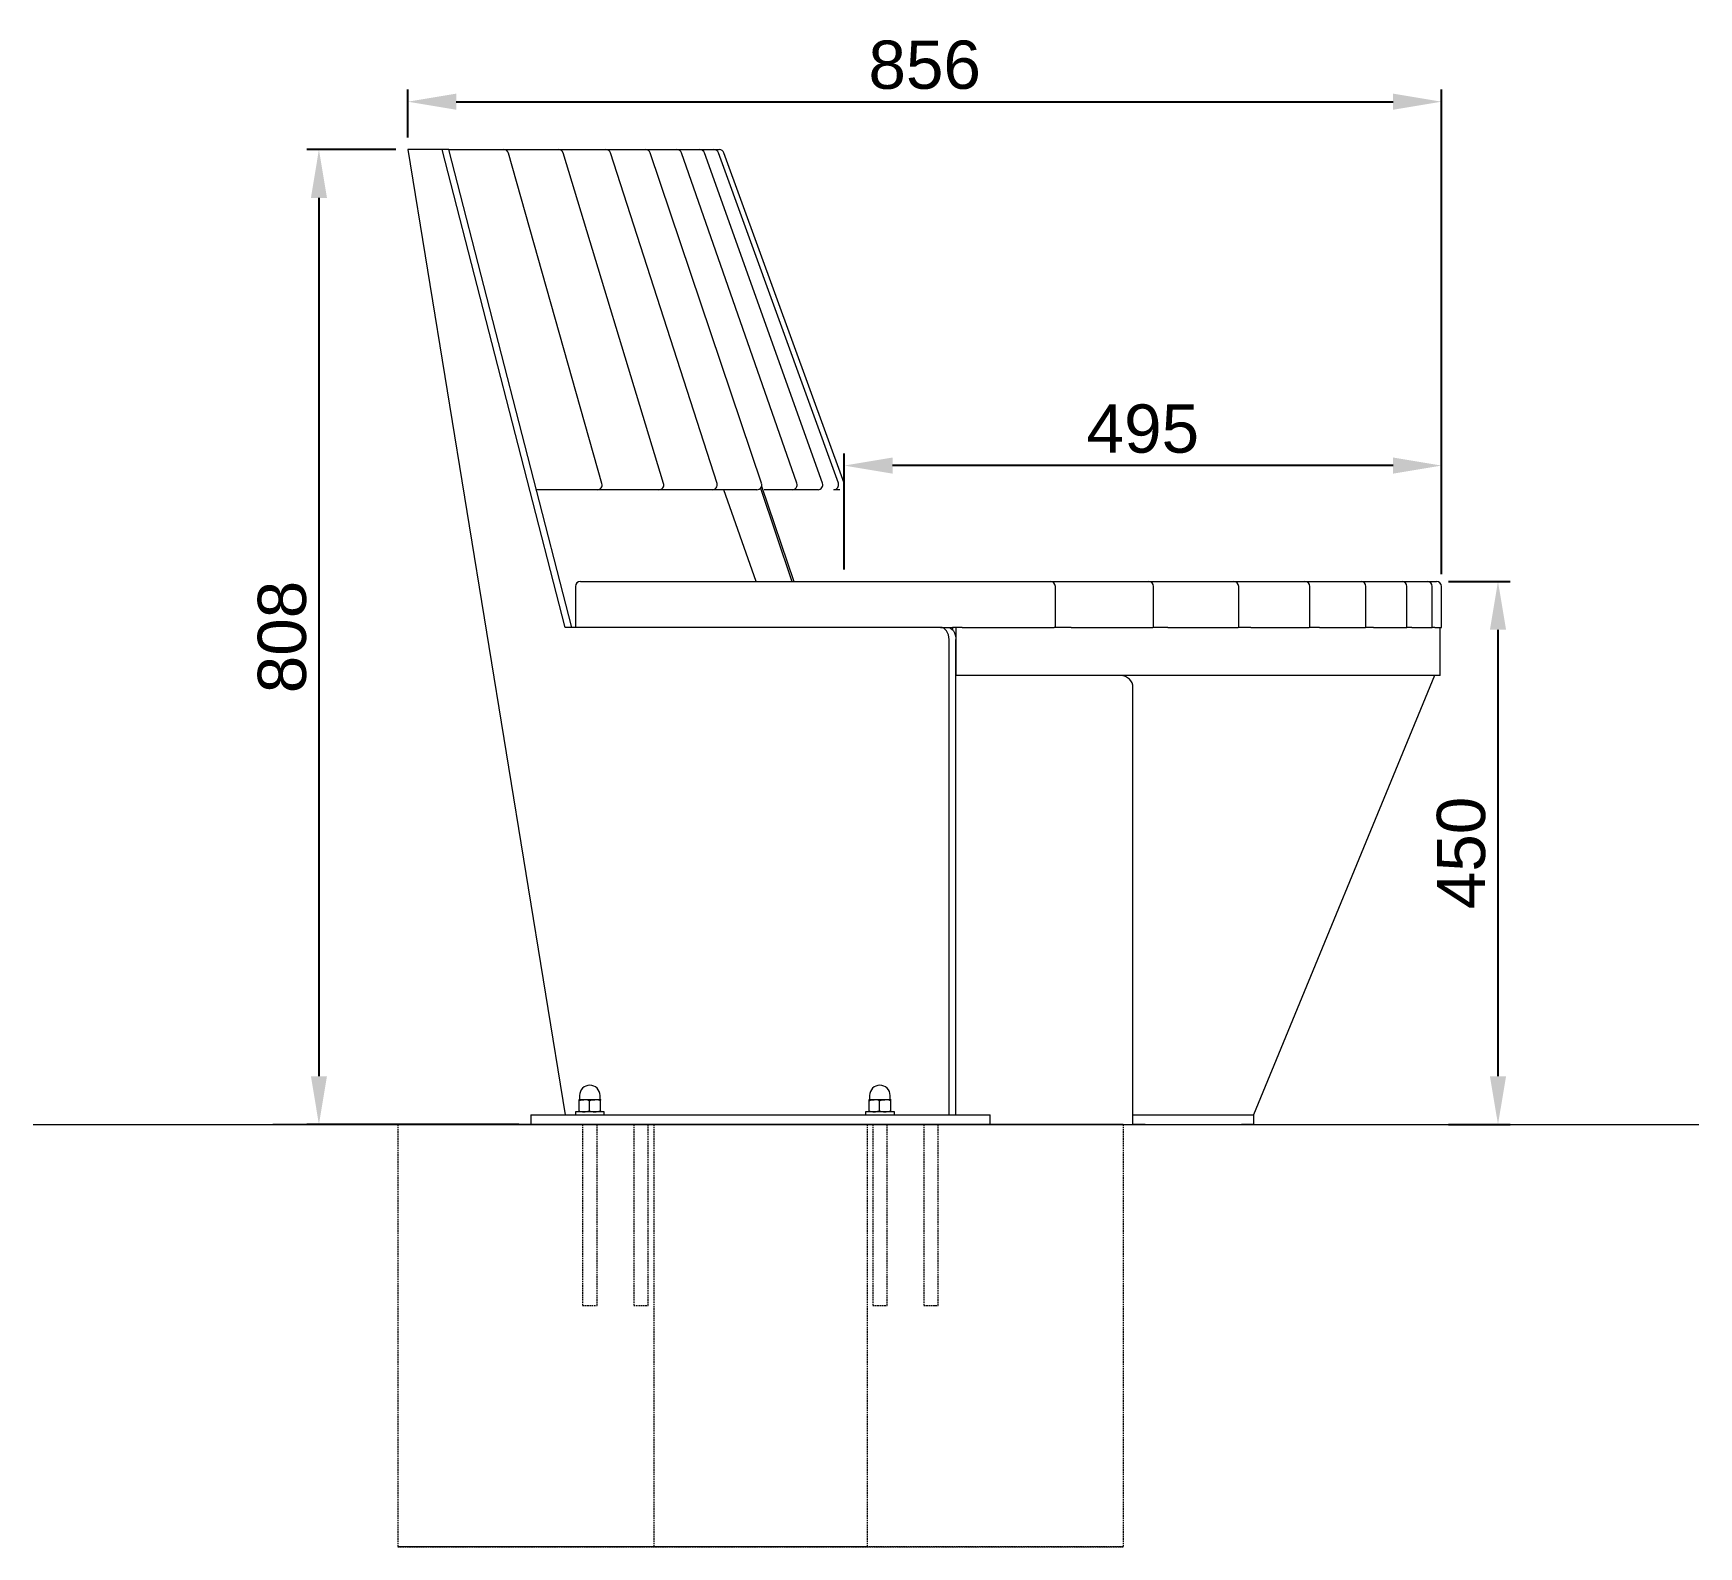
# Model space of a CAD drawing. Header units: millimetres. Extents: x -5641 to -865, y -2247 to 1149.
# Drawn here: x -2245 to -865, y -105 to 1149 of the extents above; entities that cross this region are included whole.
import ezdxf

# ---------------------------------------------------------------- set-up
doc = ezdxf.new("R2010")
doc.units = ezdxf.units.MM
doc.linetypes.add('HIDDEN', pattern=[1.905, 1.27, -0.635])
for name, color, linetype, lineweight in [('ZANO_R', 7, 'Continuous', 0), ('ZANO_R_przerywana', 7, 'HIDDEN', 0), ('ZANO_W', 1, 'Continuous', 0)]:
    doc.layers.add(name, color=color, linetype=linetype, lineweight=lineweight)
doc.styles.get("Standard").update_dxf_attribs({"font": 'ARIALUNI.TTF'})
doc.dimstyles.new('pl i ang', dxfattribs={"dimtxt": 50, "dimasz": 50, "dimexe": 1.25, "dimexo": 0.625, "dimgap": 10, "dimtad": 1, "dimtoh": 1, "dimtxsty": 'Standard', "dimcen": 2.5, "dimclrd": 1, "dimclre": 1, "dimclrt": 1, "dimadec": 0, "dimazin": 0, "dimtfac": 1, "dimtmove": 0, "dimatfit": 3, "dimfxl": 1, "dimarcsym": 1})

# ---------------------------------------------------------------- blocks, each defined once
blk = doc.blocks.new('*D441')
at = {"layer": 'ZANO_W', "color": 1, "lineweight": -2}
for p, q in [((-1945, 1052.6), (-2018.8, 1052.6)), ((-2008.8, 1012.6), (-2008.8, 284.6)), ((-1843.2, 244.6), (-2018.8, 244.6))]:
    blk.add_line(p, q, dxfattribs=at)
at = {"layer": 'ZANO_W', "color": 1}
for points in [[(-2002.1, 1012.6), (-2015.4, 1012.6), (-2008.8, 1052.6)], [(-2015.4, 284.6), (-2002.1, 284.6), (-2008.8, 244.6)]]:
    blk.add_solid(points, dxfattribs=at)
at = {"layer": 'ZANO_W', "color": 1, "insert": (-2039.2, 648.6), "char_height": 40, "attachment_point": 5, "rotation": 90}
blk.add_mtext('808', dxfattribs=at)
blk = doc.blocks.new('*D442')
at = {"layer": 'ZANO_W', "color": 1, "lineweight": -2}
for p, q in [((-1935, 1062.6), (-1935, 1102.3)), ((-1895, 1092.3), (-1118.6, 1092.3)), ((-1078.6, 700.6), (-1078.6, 1102.3))]:
    blk.add_line(p, q, dxfattribs=at)
at = {"layer": 'ZANO_W', "color": 1}
for points in [[(-1895, 1099), (-1895, 1085.6), (-1935, 1092.3)], [(-1118.6, 1085.6), (-1118.6, 1099), (-1078.6, 1092.3)]]:
    blk.add_solid(points, dxfattribs=at)
at = {"layer": 'ZANO_W', "color": 1, "insert": (-1506.8, 1122.7), "char_height": 40, "attachment_point": 5}
blk.add_mtext('856', dxfattribs=at)
blk = doc.blocks.new('*D443')
at = {"layer": 'ZANO_W', "color": 1, "lineweight": -2}
for p, q in [((-1072.6, 694.6), (-1021.7, 694.6)), ((-1031.7, 654.6), (-1031.7, 284.6)), ((-1072.6, 244.6), (-1021.7, 244.6))]:
    blk.add_line(p, q, dxfattribs=at)
at = {"layer": 'ZANO_W', "color": 1}
for points in [[(-1025, 654.6), (-1038.4, 654.6), (-1031.7, 694.6)], [(-1038.4, 284.6), (-1025, 284.6), (-1031.7, 244.6)]]:
    blk.add_solid(points, dxfattribs=at)
at = {"layer": 'ZANO_W', "color": 1, "insert": (-1062.1, 469.6), "char_height": 40, "attachment_point": 5, "rotation": 90}
blk.add_mtext('450', dxfattribs=at)
blk = doc.blocks.new('*D444')
at = {"layer": 'ZANO_W', "color": 1, "lineweight": -2}
for p, q in [((-1573.4, 704.6), (-1573.4, 800.7)), ((-1078.6, 700.6), (-1078.6, 800.7)), ((-1118.6, 790.7), (-1533.4, 790.7))]:
    blk.add_line(p, q, dxfattribs=at)
at = {"layer": 'ZANO_W', "color": 1}
for points in [[(-1533.4, 797.4), (-1533.4, 784), (-1573.4, 790.7)], [(-1118.6, 784), (-1118.6, 797.4), (-1078.6, 790.7)]]:
    blk.add_solid(points, dxfattribs=at)
at = {"layer": 'ZANO_W', "color": 1, "insert": (-1326, 821.1), "char_height": 40, "attachment_point": 5}
blk.add_mtext('495', dxfattribs=at)

msp = doc.modelspace()

# ---------------------------------------------------------------- linework, layer by layer
at = {"layer": 'ZANO_R'}
for p, q in [((-1935, 1052.6), (-1804.8, 252.6)), ((-1906.7, 1052.6), (-1935, 1052.6)), ((-1804.8, 656.6), (-1906.7, 1052.6)), ((-1901.1, 1052.6), (-1906.7, 1052.6)), ((-1901.1, 1052.6), (-1895.7, 1052.6)), ((-1799.2, 656.6), (-1901.1, 1052.6)), ((-1895.7, 1052.6), (-1855.5, 1052.6)), ((-1855.5, 1052.6), (-1845.8, 1052.6)), ((-1774.3, 775.8), (-1851.7, 1049.7)), ((-1845.8, 1052.6), (-1810.1, 1052.6)), ((-1810.1, 1052.6), (-1801.6, 1052.6)), ((-1723.2, 775.9), (-1806.3, 1049.8)), ((-1801.6, 1052.6), (-1770.9, 1052.6)), ((-1770.9, 1052.6), (-1763.7, 1052.6)), ((-1678.9, 775.9), (-1767.1, 1049.8)), ((-1763.7, 1052.6), (-1738.1, 1052.6)), ((-1738.1, 1052.6), (-1732.2, 1052.6)), ((-1642, 776), (-1734.3, 1049.9)), ((-1732.2, 1052.6), (-1712.1, 1052.6)), ((-1712.1, 1052.6), (-1707.7, 1052.6)), ((-1612.8, 776), (-1708.3, 1049.9)), ((-1707.7, 1052.6), (-1693.1, 1052.6)), ((-1693.1, 1052.6), (-1690.2, 1052.6)), ((-1690.2, 1052.6), (-1681.4, 1052.6)), ((-1591.5, 776), (-1689.4, 1050)), ((-1681.4, 1052.6), (-1679.9, 1052.6)), ((-1679.9, 1052.6), (-1677, 1052.6)), ((-1578.3, 776.1), (-1677.7, 1050)), ((-1573.4, 776.1), (-1673.3, 1050)), ((-1641.9, 773.7), (-1615.3, 694.6)), ((-1824.8, 770.7), (-1828.5, 770.7)), ((-1778.1, 770.7), (-1824.8, 770.7)), ((-1768.4, 770.7), (-1778.1, 770.7)), ((-1727, 770.7), (-1768.4, 770.7)), ((-1718.5, 770.7), (-1727, 770.7)), ((-1682.7, 770.7), (-1718.5, 770.7)), ((-1675.5, 770.7), (-1682.7, 770.7)), ((-1645.8, 770.7), (-1675.5, 770.7)), ((-1646.4, 694.6), (-1673.2, 770.7)), ((-1646.4, 694.6), (-1673.2, 770.7)), ((-1642.8, 772), (-1616.8, 694.6)), ((-1616.5, 770.7), (-1639.9, 770.7)), ((-1612.1, 770.7), (-1616.5, 770.7)), ((-1595.2, 770.7), (-1612.1, 770.7)), ((-1580.6, 770.7), (-1582.1, 770.7)), ((-1577.2, 770.7), (-1580.6, 770.7)), ((-1796.1, 690.6), (-1796.1, 656.6)), ((-1792.1, 694.6), (-1478.6, 694.6)), ((-1478.6, 694.6), (-1402.5, 694.6)), ((-1402.5, 694.6), (-1388.6, 694.6)), ((-1398.5, 656.6), (-1398.5, 690.6)), ((-1388.6, 694.6), (-1321.1, 694.6)), ((-1321.1, 694.6), (-1308.9, 694.6)), ((-1317.1, 656.6), (-1317.1, 690.6)), ((-1308.9, 694.6), (-1250.6, 694.6)), ((-1250.6, 694.6), (-1240.2, 694.6)), ((-1246.6, 656.6), (-1246.6, 690.6)), ((-1240.2, 694.6), (-1191.7, 694.6)), ((-1191.7, 694.6), (-1183.3, 694.6)), ((-1187.7, 656.6), (-1187.7, 690.6)), ((-1183.3, 694.6), (-1145.1, 694.6)), ((-1145.1, 694.6), (-1138.8, 694.6)), ((-1141.1, 656.6), (-1141.1, 690.6)), ((-1138.8, 694.6), (-1111.2, 694.6)), ((-1111.2, 694.6), (-1106.9, 694.6)), ((-1107.2, 656.6), (-1107.2, 690.6)), ((-1106.9, 694.6), (-1090.3, 694.6)), ((-1090.3, 694.6), (-1088.1, 694.6)), ((-1088.1, 694.6), (-1082.6, 694.6)), ((-1086.3, 656.6), (-1086.3, 690.6)), ((-1078.6, 656.6), (-1078.6, 690.6)), ((-1493.7, 656.6), (-1804.8, 656.6)), ((-1493.7, 656.6), (-1488, 656.6)), ((-1488, 656.6), (-1483.8, 656.6)), ((-1483.8, 656.6), (-1483.8, 654.6)), ((-1481, 656.6), (-1483.8, 656.6)), ((-1481, 656.6), (-1481, 616.6)), ((-1478.6, 656.6), (-1481, 656.6)), ((-1475.7, 656.6), (-1478.6, 656.6)), ((-1475.7, 656.6), (-1399.5, 656.6)), ((-1398.5, 656.6), (-1399.5, 656.6)), ((-1388.2, 656.6), (-1398.5, 656.6)), ((-1385.4, 656.6), (-1388.2, 656.6)), ((-1385.4, 656.6), (-1317.8, 656.6)), ((-1317.1, 656.6), (-1317.8, 656.6)), ((-1308.1, 656.6), (-1317.1, 656.6)), ((-1305.4, 656.6), (-1308.1, 656.6)), ((-1305.4, 656.6), (-1247.1, 656.6)), ((-1246.6, 656.6), (-1247.1, 656.6)), ((-1239, 656.6), (-1246.6, 656.6)), ((-1236.6, 656.6), (-1239, 656.6)), ((-1236.6, 656.6), (-1188.1, 656.6)), ((-1187.7, 656.6), (-1188.1, 656.6)), ((-1181.8, 656.6), (-1187.7, 656.6)), ((-1179.6, 656.6), (-1181.8, 656.6)), ((-1179.6, 656.6), (-1141.4, 656.6)), ((-1141.1, 656.6), (-1141.4, 656.6)), ((-1136.9, 656.6), (-1141.1, 656.6)), ((-1134.9, 656.6), (-1136.9, 656.6)), ((-1134.9, 656.6), (-1107.3, 656.6)), ((-1107.2, 656.6), (-1107.3, 656.6)), ((-1104.7, 656.6), (-1107.2, 656.6)), ((-1103, 656.6), (-1104.7, 656.6)), ((-1103, 656.6), (-1086.3, 656.6)), ((-1086.3, 656.6), (-1086.3, 656.6)), ((-1085.6, 656.6), (-1086.3, 656.6)), ((-1084.1, 656.6), (-1085.6, 656.6)), ((-1084.1, 656.6), (-1078.6, 656.6)), ((-1079.7, 616.6), (-1079.7, 656.6)), ((-1078.6, 656.6), (-1078.6, 656.6)), ((-1486.6, 252.6), (-1486.6, 646.6)), ((-1481, 252.6), (-1481, 646.6)), ((-1079.7, 616.6), (-1481, 616.6)), ((-1084.2, 616.6), (-1234.2, 252.6)), ((-1334.2, 252.6), (-1334.2, 606.6)), ((-1793.5, 264.3), (-1793.5, 255.9)), ((-1793.3, 265.1), (-1793.3, 265.1)), ((-1789.2, 265.1), (-1793.3, 265.1)), ((-1792.8, 268.6), (-1792.8, 265.4)), ((-1780.2, 265.1), (-1789.2, 265.1)), ((-1784.8, 264.3), (-1784.8, 255.9)), ((-1775.3, 265.1), (-1780.2, 265.1)), ((-1775.8, 265.4), (-1775.8, 268.6)), ((-1775.6, 264.3), (-1775.6, 255.9)), ((-1775.3, 265.1), (-1775.3, 265.1)), ((-1775.3, 265.1), (-1775.3, 265.1)), ((-1553.1, 264.3), (-1553.1, 255.9)), ((-1552.9, 265.1), (-1552.9, 265.1)), ((-1548.7, 265.1), (-1552.9, 265.1)), ((-1552.4, 268.6), (-1552.4, 265.4)), ((-1539.8, 265.1), (-1548.7, 265.1)), ((-1544.4, 264.3), (-1544.4, 255.9)), ((-1534.9, 265.1), (-1539.8, 265.1)), ((-1535.4, 265.4), (-1535.4, 268.6)), ((-1535.1, 264.3), (-1535.1, 255.9)), ((-1534.9, 265.1), (-1534.9, 265.1)), ((-1534.9, 265.1), (-1534.9, 265.1)), ((-1833.2, 252.6), (-1833.2, 244.6)), ((-1833.2, 252.6), (-1830.3, 252.6)), ((-1830.3, 252.6), (-1526.2, 252.6)), ((-1796.3, 255.1), (-1796.3, 252.6)), ((-1795, 255.1), (-1796.3, 255.1)), ((-1772.3, 255.1), (-1795, 255.1)), ((-1793.3, 255.1), (-1793.3, 255.1)), ((-1775.3, 255.1), (-1775.3, 255.1)), ((-1772.3, 252.6), (-1772.3, 255.1)), ((-1555.9, 255.1), (-1555.9, 252.6)), ((-1554.6, 255.1), (-1555.9, 255.1)), ((-1531.9, 255.1), (-1554.6, 255.1)), ((-1552.9, 255.1), (-1552.9, 255.1)), ((-1534.9, 255.1), (-1534.9, 255.1)), ((-1531.9, 252.6), (-1531.9, 255.1)), ((-1526.2, 252.6), (-1512.1, 252.6)), ((-1512.1, 252.6), (-1455.5, 252.6)), ((-1486.6, 252.6), (-1481, 252.6)), ((-1455.5, 252.6), (-1452.6, 252.6)), ((-1452.6, 244.6), (-1452.6, 252.6)), ((-1334.2, 244.6), (-1334.2, 252.6)), ((-1334.2, 252.6), (-1324.2, 252.6)), ((-1324.2, 252.6), (-1244.2, 252.6)), ((-1244.2, 252.6), (-1234.2, 252.6)), ((-1234.2, 252.6), (-1234.2, 244.6)), ((-2245.5, 244.6), (-865.4, 244.6)), ((-1943.4, 244.6), (-2047.1, 244.6)), ((-1943.4, 244.6), (-1554.5, 244.6)), ((-1731.3, 244.6), (-1943.4, 244.6)), ((-1554.5, 244.6), (-1943.4, 244.6)), ((-1790.3, 244.6), (-1778.3, 244.6)), ((-1790.3, 244.6), (-1778.3, 244.6)), ((-1747.9, 244.6), (-1735.9, 244.6)), ((-1747.8, 244.6), (-1735.9, 244.6)), ((-1342.4, 244.6), (-1731.3, 244.6)), ((-1554.5, 244.6), (-1342.4, 244.6)), ((-1342.4, 244.6), (-1554.5, 244.6)), ((-1549.9, 244.6), (-1537.9, 244.6)), ((-1549.9, 244.6), (-1537.9, 244.6)), ((-1507.5, 244.6), (-1495.5, 244.6)), ((-1507.4, 244.6), (-1495.5, 244.6)), ((-1324.2, 244.6), (-1334.2, 244.6)), ((-1324.2, 244.6), (-1244.2, 244.6)), ((-1234.2, 244.6), (-1244.2, 244.6))]:
    msp.add_line(p, q, dxfattribs=at)
at = {"layer": 'ZANO_R', "flags": 128}
for points in [[(-1486.6, 646.6), (-1486.7, 648.6), (-1487.1, 650.4), (-1487.8, 652.2), (-1488.7, 653.7), (-1489.8, 654.9), (-1491, 655.8), (-1492.3, 656.4), (-1493.7, 656.6)], [(-1488, 656.6), (-1486.6, 656.4), (-1485.3, 655.8), (-1484.1, 654.9), (-1483, 653.7), (-1482.1, 652.2), (-1481.5, 650.4), (-1481.1, 648.6), (-1481, 646.6)], [(-1793.5, 264.3), (-1791.4, 264.9), (-1789.2, 265.1)], [(-1784.8, 264.3), (-1782.5, 264.9), (-1780.2, 265.1)], [(-1553.1, 264.3), (-1551, 264.9), (-1548.7, 265.1)], [(-1544.4, 264.3), (-1542.1, 264.9), (-1539.8, 265.1)]]:
    msp.add_lwpolyline(points, dxfattribs=at)
at = {"layer": 'ZANO_R'}
for centre, radius, start, end in [((-1855.5, 1048.6), 4, 15.7737, 90), ((-1810.1, 1048.6), 4, 16.8879, 90), ((-1770.9, 1048.6), 4, 17.8387, 90), ((-1738.1, 1048.6), 4, 18.6216, 90), ((-1712.1, 1048.6), 4, 19.2332, 90), ((-1693.1, 1048.6), 4, 19.6714, 90), ((-1681.4, 1048.6), 4, 19.9345, 90), ((-1677, 1048.6), 4, 20.0218, 90), ((-1778.1, 774.7), 4, 270, 15.7737), ((-1727, 774.7), 4, 270, 16.8879), ((-1682.7, 774.7), 4, 270, 17.8387), ((-1645.8, 774.7), 4, 270, 18.6216), ((-1616.5, 774.7), 4, 270, 19.2332), ((-1595.2, 774.7), 4, 270, 19.6714), ((-1582.1, 774.7), 4, 270, 19.9345), ((-1792.1, 690.6), 4, 90, 180), ((-1402.5, 690.6), 4, 0, 90), ((-1321.1, 690.6), 4, 0, 90), ((-1250.6, 690.6), 4, 0, 90), ((-1191.7, 690.6), 4, 0, 90), ((-1145.1, 690.6), 4, 0, 90), ((-1111.2, 690.6), 4, 0, 90), ((-1090.3, 690.6), 4, 0, 90), ((-1082.6, 690.6), 4, 0, 90), ((-1344.2, 606.6), 10, 0, 90), ((-1784.3, 268.6), 8.5, 0, 180), ((-1543.9, 268.6), 8.5, 0, 180), ((-1791.9, 264.3), 1.6, 147.7288, 178.1529), ((-1793.1, 265.4), 0.25, 270, 0), ((-1789.3, 252.2), 12.9, 69.6672, 89.4945), ((-1780.3, 250.8), 14.3, 70.717, 89.5352), ((-1775.6, 265.4), 0.25, 180, 270), ((-1774, 264.3), 1.6, 147.7284, 178.1532), ((-1551.5, 264.3), 1.6, 147.7255, 178.1556), ((-1552.6, 265.4), 0.25, 270, 0), ((-1548.9, 252.2), 12.9, 69.6672, 89.4945), ((-1539.9, 250.8), 14.3, 70.7172, 89.5351), ((-1535.1, 265.4), 0.25, 180, 270), ((-1533.5, 264.3), 1.6, 147.7321, 178.1529), ((-1789.1, 268), 12.9, 249.6671, 269.4946), ((-1791.9, 256), 1.66, 182.1276, 210.3811), ((-1789.4, 268.5), 13.4, 270.8719, 289.9664), ((-1780.1, 269.4), 14.3, 250.7169, 269.5353), ((-1780.4, 270), 14.9, 270.8026, 288.9452), ((-1774.3, 255.9), 1.27, 177.6752, 216.4433), ((-1548.6, 268), 12.9, 249.6671, 269.4946), ((-1551.5, 256), 1.66, 182.128, 210.3778), ((-1549, 268.5), 13.4, 270.8718, 289.9666), ((-1539.6, 269.4), 14.3, 250.717, 269.5352), ((-1540, 270), 14.9, 270.8026, 288.9451), ((-1533.9, 255.9), 1.27, 177.6743, 216.4408)]:
    msp.add_arc(centre, radius, start, end, dxfattribs=at)
at = {"layer": 'ZANO_R_przerywana'}
for p, q in [((-1943.4, 244.6), (-1943.4, -105.4)), ((-1943.4, 244.6), (-1943.4, -105.4)), ((-1790.3, 244.6), (-1790.3, 94.6)), ((-1778.3, 94.6), (-1778.3, 244.6)), ((-1747.9, 244.6), (-1747.9, 94.6)), ((-1735.9, 94.6), (-1735.9, 244.6)), ((-1731.3, 244.6), (-1731.3, -105.4)), ((-1554.5, 244.6), (-1554.5, -105.4)), ((-1554.5, 244.6), (-1554.5, -105.4)), ((-1549.9, 244.6), (-1549.9, 94.6)), ((-1537.9, 94.6), (-1537.9, 244.6)), ((-1507.5, 244.6), (-1507.5, 94.6)), ((-1495.5, 94.6), (-1495.5, 244.6)), ((-1342.4, 244.6), (-1342.4, -105.4)), ((-1342.4, 244.6), (-1342.4, -105.4)), ((-1790.3, 94.6), (-1778.3, 94.6)), ((-1790.3, 94.6), (-1778.3, 94.6)), ((-1747.9, 94.6), (-1735.9, 94.6)), ((-1747.9, 94.6), (-1735.9, 94.6)), ((-1549.9, 94.6), (-1537.9, 94.6)), ((-1549.9, 94.6), (-1537.9, 94.6)), ((-1507.5, 94.6), (-1495.5, 94.6)), ((-1507.4, 94.6), (-1495.5, 94.6)), ((-1943.4, -105.4), (-1554.5, -105.4)), ((-1731.3, -105.4), (-1943.4, -105.4)), ((-1554.5, -105.4), (-1943.4, -105.4)), ((-1342.4, -105.4), (-1731.3, -105.4)), ((-1554.5, -105.4), (-1342.4, -105.4)), ((-1342.4, -105.4), (-1554.5, -105.4))]:
    msp.add_line(p, q, dxfattribs=at)

# ---------------------------------------------------------------- dimensions: what is measured, and where the dimension line sits
at = {"layer": 'ZANO_W'}
for base, p1, p2, picture, middle in [((-1078.6, 1092.3), (-1935, 1052.6), (-1078.6, 690.6), '*D442', (-1506.8, 1122.7)), ((-1573.4, 790.7), (-1078.6, 690.6), (-1573.4, 694.6), '*D444', (-1326, 821.1))]:
    dim = msp.add_linear_dim(base=base, p1=p1, p2=p2, dimstyle='pl i ang', override={"dimtxt": 40, "dimasz": 40, "dimexe": 10, "dimexo": 10, "dimtoh": 0, "dimdec": 0, "dimtdec": 0, "dimtmove": 1}, dxfattribs=at)
    dim.commit()
    dim.dimension.update_dxf_attribs({"geometry": picture, "text_midpoint": middle})
for base, p1, p2, picture, middle in [((-2008.8, 244.6), (-1935, 1052.6), (-1833.2, 244.6), '*D441', (-2039.2, 648.6)), ((-1031.7, 244.6), (-1082.6, 694.6), (-1082.6, 244.6), '*D443', (-1062.1, 469.6))]:
    dim = msp.add_linear_dim(base=base, p1=p1, p2=p2, angle=90, dimstyle='pl i ang', override={"dimtxt": 40, "dimasz": 40, "dimexe": 10, "dimexo": 10, "dimtoh": 0, "dimdec": 0, "dimtdec": 0, "dimtmove": 1}, dxfattribs=at)
    dim.commit()
    dim.dimension.update_dxf_attribs({"geometry": picture, "text_midpoint": middle})

doc.saveas('drawing.dxf')
